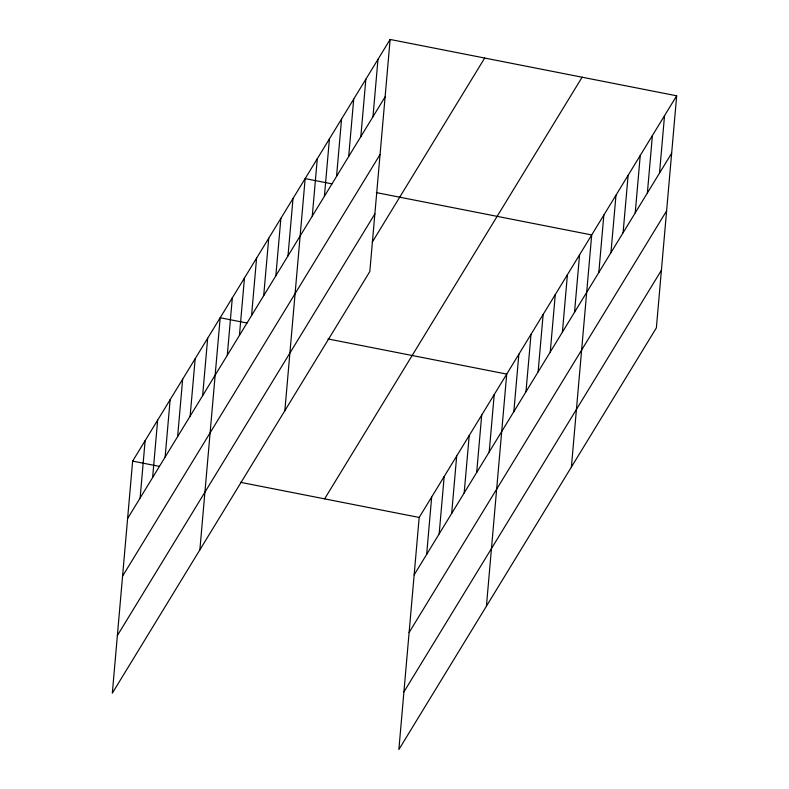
<?xml version="1.0" encoding="UTF-8"?>
<svg xmlns="http://www.w3.org/2000/svg" width="789" height="789" viewBox="0 0 789 789"><rect width="100%" height="100%" fill="white"/><g stroke="black" fill="none" stroke-linecap="round" stroke-linejoin="round"><path stroke-width="1.18" d="M390.131 39.45L132.631 461.111L112.324 693.196L369.824 271.544L390.131 39.45L676.676 95.804L656.369 327.889L398.869 749.55L419.176 517.456L676.676 95.804M140.117 498.046L145.137 440.627M152.622 477.572L157.642 420.142M165.128 457.087L170.148 399.668M177.633 436.603L182.653 379.184M190.139 416.128L195.169 358.709M202.645 395.644L207.675 338.225M199.873 549.834L220.18 317.74L247.026 323.026M227.291 355.287L232.321 297.867M239.432 335.414L244.462 277.984M251.573 315.531L256.593 258.111M263.713 295.648L268.733 238.229M275.854 275.775L280.874 218.356M287.995 255.892L293.015 198.473M284.849 410.694L305.156 178.6L332.001 183.876M312.266 216.137L317.296 158.717M324.407 196.264L329.437 138.844M336.548 176.381L341.568 118.961M348.689 156.508L353.709 99.089M360.829 136.625L365.849 79.206M372.97 116.752L377.99 59.333M426.662 554.401L431.682 496.981M439.167 533.916L444.187 476.497M451.673 513.442L456.693 456.012M464.179 492.957L469.208 435.538M476.684 472.473L481.714 415.053M489.2 451.998L494.22 394.579M486.418 606.189L506.725 374.094L327.968 338.945M513.846 411.641L518.866 354.212M525.977 391.758L531.007 334.339M538.118 371.885L543.148 314.456M550.258 352.002L555.278 294.583M562.399 332.13L567.419 274.7M574.54 312.247L579.56 254.827M571.394 467.039L591.701 234.944L376.363 192.605M598.821 272.491L603.841 215.072M610.952 252.608L615.982 195.189M623.093 232.735L628.123 175.316M635.234 212.852L640.254 155.433M647.374 192.98L652.395 135.56M659.515 173.097L664.535 115.677M127.601 518.531L385.101 96.869M122.561 576.167L380.061 154.516M117.364 635.559L374.864 213.898M372.24 242.184L484.693 58.041M324.614 498.865L582.114 77.204M414.156 574.875L671.656 153.224M409.106 632.522L666.606 210.86M403.919 691.904L661.409 270.252M132.631 461.111L159.477 466.388M240.418 482.306L419.176 517.456"/></g></svg>
